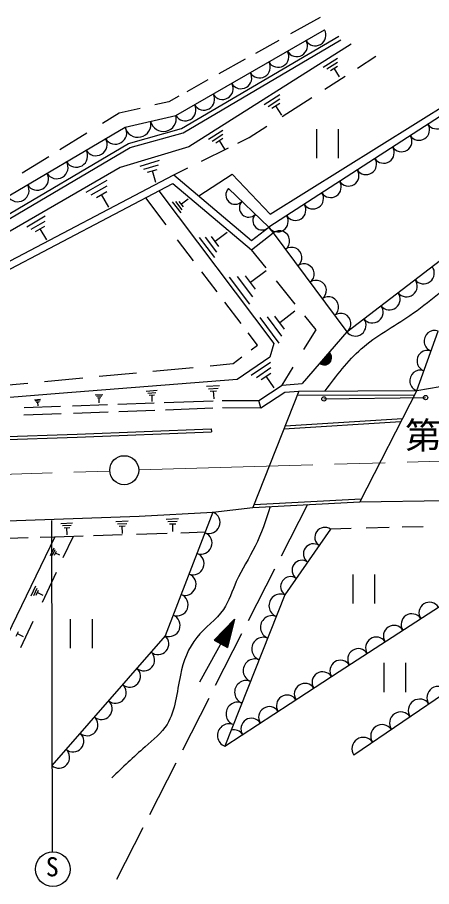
# Model space of a CAD drawing. Units: millimetres, scale not verified. Extents: x 40000 to 680000, y 20000 to 380000.
# Drawn here: x 258331 to 286881, y 241938 to 301821 of the extents above; entities that cross this region are included whole.
import ezdxf
from ezdxf.enums import TextEntityAlignment as Align

# ---------------------------------------------------------------- set-up
doc = ezdxf.new("R2010")
doc.units = ezdxf.units.MM
doc.header["$LTSCALE"] = 1000
doc.linetypes.add('CHAIN', pattern=[18.5, 12, -1.5, 3.5, -1.5])
for name, color, linetype, lineweight in [('M-BGD', 7, 'Continuous', 25), ('M-BMK', 2, 'CHAIN', 13), ('M-BMK-SRVR', 3, 'Continuous', 25), ('M-STR-STRC', 7, 'Continuous', 25)]:
    doc.layers.add(name, color=color, linetype=linetype, lineweight=lineweight)
doc.layers.add('M-STR-STR1', color=1, linetype='Continuous')
doc.styles.add('ＭＳ ゴシック', font='')
doc.styles.get('ＭＳ ゴシック').set_extended_font_data('MS Gothic')

msp = doc.modelspace()

# ---------------------------------------------------------------- linework, layer by layer
at = {"layer": 'M-BGD'}
for p, q in [((279202, 301821), (277159, 300685)), ((269263, 295061), (279502, 300970)), ((269647, 294156), (280475, 300532)), ((269765, 293878), (280627, 300273)), ((276353, 300236), (274733, 299335)), ((281343, 299966), (270138, 292911)), ((274041, 298950), (272215, 297934)), ((279416, 298392), (280396, 299012)), ((281768, 298327), (283037, 299140)), ((279666, 298272), (280396, 298742)), ((279906, 298152), (280396, 298462)), ((280526, 297722), (280156, 298312)), ((279522, 296887), (280918, 297781)), ((271461, 297514), (270004, 296703)), ((275336, 295822), (276416, 296512)), ((268762, 296013), (267797, 295786)), ((269464, 296403), (268762, 296013)), ((275606, 295692), (276416, 296212)), ((289058, 296046), (275664, 287377)), ((275762, 288269), (288766, 296380)), ((275876, 295562), (276416, 295902)), ((276582, 295002), (278615, 296305)), ((266801, 295551), (265357, 295212)), ((276556, 295082), (276146, 295732)), ((265357, 295212), (264207, 294504)), ((265758, 294260), (269263, 295061)), ((253641, 287125), (265758, 294260)), ((265988, 293137), (269647, 294156)), ((271506, 293422), (272496, 294042)), ((274298, 293537), (275521, 294321)), ((278937, 294126), (278937, 292126)), ((280437, 294126), (280437, 292126)), ((263123, 293838), (261267, 292697)), ((266106, 292859), (269765, 293878)), ((271756, 293302), (272496, 293772)), ((272006, 293182), (272496, 293492)), ((273527, 293157), (274298, 293537)), ((256329, 287441), (265988, 293137)), ((256475, 287178), (266106, 292859)), ((270138, 292911), (265422, 291477)), ((271028, 291925), (272872, 292834)), ((272626, 292742), (272256, 293342)), ((260500, 292225), (258671, 291100)), ((266803, 291578), (268133, 291988)), ((267053, 291368), (268053, 291668)), ((281030, 280157), (296334, 291865)), ((265422, 291477), (253802, 284762)), ((267293, 291148), (267963, 291348)), ((267873, 290448), (267633, 291248)), ((269114, 290981), (270072, 291453)), ((253934, 283010), (269114, 290981)), ((263073, 289778), (264523, 290608)), ((269114, 290981), (274477, 286454)), ((270841, 289523), (273128, 291028)), ((273128, 291028), (275762, 288269)), ((254052, 282507), (269049, 290382)), ((263423, 289598), (264513, 290218)), ((268080, 289874), (276013, 279363)), ((269049, 290382), (274464, 285810)), ((275664, 287377), (272877, 290025)), ((263773, 289408), (264493, 289818)), ((264633, 288748), (264133, 289618)), ((268592, 287531), (267176, 289399)), ((270093, 289308), (269633, 288958)), ((269613, 288348), (269033, 289118)), ((269693, 288558), (269263, 289138)), ((269773, 288768), (269483, 289148)), ((258973, 287398), (260253, 288138)), ((259283, 287238), (260243, 287788)), ((259583, 287068), (260233, 287438)), ((260353, 286488), (259913, 287258)), ((272793, 286998), (271963, 286378)), ((274464, 285810), (275971, 286982)), ((274477, 286454), (275664, 287377)), ((275678, 287307), (275971, 286982)), ((275971, 286982), (281030, 280157)), ((270470, 285053), (269376, 286496)), ((271933, 285268), (270893, 286648)), ((272083, 285648), (271303, 286688)), ((272223, 286028), (271703, 286718)), ((275474, 284562), (274464, 285810)), ((272090, 282916), (271041, 284299)), ((274353, 282068), (272953, 283918)), ((274553, 282578), (273503, 283968)), ((274743, 283088), (274043, 284018)), ((275473, 284358), (274393, 283558)), ((277485, 282073), (276186, 283680)), ((273750, 280725), (272639, 282191)), ((277463, 281578), (276413, 280788)), ((276373, 279378), (275053, 281138)), ((276563, 279868), (275573, 281188)), ((276743, 280348), (276083, 281228)), ((278918, 280300), (278133, 281271)), ((278085, 278939), (278918, 280300)), ((274873, 279244), (274233, 280088)), ((281030, 280157), (277954, 276596)), ((285856, 276111), (287340, 280209)), ((274443, 278916), (274873, 279244)), ((276013, 279363), (275720, 278410)), ((271627, 277821), (273203, 277969)), ((273203, 277969), (273802, 278427)), ((275720, 278410), (273485, 276871)), ((274453, 277168), (275773, 278078)), ((263961, 277096), (266550, 277341)), ((267663, 277446), (270444, 277709)), ((274803, 277018), (275793, 277698)), ((275143, 276868), (275803, 277318)), ((276587, 276492), (277335, 277714)), ((260203, 276742), (262851, 276992)), ((273485, 276871), (261210, 275918)), ((276023, 276298), (275473, 277098)), ((285856, 276111), (289187, 276679)), ((257181, 276456), (259055, 276633)), ((267213, 276078), (267963, 276138)), ((271373, 276408), (272263, 276468)), ((271503, 276238), (272163, 276288)), ((271623, 276068), (272063, 276098)), ((271883, 275548), (271843, 276088)), ((277728, 276077), (274562, 268052)), ((274970, 275425), (276587, 276492)), ((276587, 276492), (277954, 276596)), ((276754, 276003), (277728, 276077)), ((277728, 276077), (285856, 276111)), ((285856, 276111), (281922, 268451)), ((261210, 275918), (252672, 275222)), ((259503, 275478), (259933, 275508)), ((263693, 275808), (264213, 275848)), ((263773, 275718), (264153, 275748)), ((263843, 275618), (264093, 275638)), ((263963, 275258), (263973, 275628)), ((267323, 275938), (267883, 275988)), ((267423, 275798), (267793, 275828)), ((267613, 275358), (267613, 275818)), ((275118, 274924), (276754, 276003)), ((277617, 275797), (285699, 275807)), ((279463, 275536), (286469, 275627)), ((258808, 274941), (261313, 275032)), ((259563, 275398), (259893, 275418)), ((259623, 275308), (259843, 275328)), ((259753, 275058), (259733, 275318)), ((262122, 275061), (264551, 275150)), ((265253, 275176), (267766, 275267)), ((268437, 275292), (271816, 275415)), ((268534, 274795), (271793, 274914)), ((272451, 275438), (274970, 275425)), ((272459, 274938), (275118, 274924)), ((275118, 274924), (274970, 275425)), ((258766, 274439), (261356, 274533)), ((262199, 274564), (264596, 274651)), ((265329, 274678), (267801, 274768)), ((276704, 273481), (284765, 273987)), ((276785, 273686), (284871, 274195)), ((249570, 272676), (262453, 273103)), ((262453, 273103), (271696, 273473)), ((262461, 272903), (271704, 273273)), ((271696, 273473), (271704, 273273)), ((249577, 272476), (262461, 272903)), ((274562, 268052), (281922, 268451)), ((274643, 268257), (282028, 268657)), ((281922, 268451), (287838, 268540)), ((266734, 267466), (271812, 267726)), ((271812, 267726), (268514, 259220)), ((271812, 267726), (274562, 268052)), ((278331, 268256), (276515, 264694)), ((228630, 266077), (266734, 267466)), ((265126, 267102), (265966, 267132)), ((268576, 267252), (269446, 267302)), ((268696, 267092), (269346, 267122)), ((261336, 266962), (262136, 266992)), ((261446, 266812), (262046, 266832)), ((261546, 266652), (261946, 266672)), ((261766, 266182), (261746, 266662)), ((265236, 266942), (265866, 266962)), ((265346, 266772), (265766, 266792)), ((265576, 266272), (265556, 266782)), ((268816, 266922), (269246, 266942)), ((269056, 266412), (269036, 266932)), ((279912, 266563), (276770, 262039)), ((281345, 266600), (279912, 266563)), ((283960, 266667), (282359, 266626)), ((286298, 266728), (284853, 266690)), ((260904, 266038), (253271, 250264)), ((256930, 265914), (259077, 265981)), ((259898, 266007), (260904, 266038)), ((260904, 266038), (262859, 266102)), ((261498, 264610), (262190, 266080)), ((263586, 266126), (265551, 266190)), ((266531, 266222), (268656, 266291)), ((269594, 266321), (271288, 266376)), ((260616, 264752), (260866, 265282)), ((260756, 264772), (260946, 265162)), ((260886, 264782), (261016, 265042)), ((261266, 264762), (260956, 264912)), ((260054, 261545), (261024, 263605)), ((276060, 263803), (274244, 260239)), ((281447, 263432), (281447, 261432)), ((282947, 263432), (282947, 261432)), ((259276, 261982), (259596, 262652)), ((259456, 262002), (259696, 262502)), ((259626, 262022), (259786, 262352)), ((260106, 261992), (259706, 262192)), ((276770, 262039), (272623, 251608)), ((280498, 256761), (288583, 261997)), ((258572, 258401), (259426, 260214)), ((261980, 260355), (261980, 258355)), ((263480, 260355), (263480, 258355)), ((270913, 256035), (273290, 260353)), ((273290, 260353), (271905, 258910)), ((273290, 260353), (272812, 258411)), ((272860, 259905), (273141, 259749)), ((272896, 259942), (273154, 259800)), ((272931, 259979), (273166, 259850)), ((272967, 260017), (273179, 259900)), ((273003, 260054), (273191, 259951)), ((273039, 260091), (273203, 260001)), ((273075, 260129), (273216, 260051)), ((273111, 260166), (273228, 260101)), ((273147, 260203), (273240, 260152)), ((273182, 260241), (273253, 260202)), ((273218, 260278), (273265, 260252)), ((273254, 260315), (273278, 260302)), ((258256, 259182), (258416, 259522)), ((258746, 259152), (258336, 259352)), ((273789, 259348), (271972, 255785)), ((272286, 259307), (272943, 258945)), ((272322, 259344), (272956, 258996)), ((272358, 259382), (272968, 259046)), ((272394, 259419), (272981, 259096)), ((272430, 259456), (272993, 259146)), ((272465, 259494), (273005, 259197)), ((272501, 259531), (273018, 259247)), ((272537, 259568), (273030, 259297)), ((272573, 259606), (273042, 259347)), ((272609, 259643), (273055, 259398)), ((272645, 259680), (273067, 259448)), ((272680, 259718), (273080, 259498)), ((272716, 259755), (273092, 259548)), ((272752, 259792), (273104, 259599)), ((272788, 259830), (273117, 259649)), ((272824, 259867), (273129, 259699)), ((268514, 259220), (260702, 250280)), ((271905, 258910), (272812, 258411)), ((271928, 258934), (272820, 258443)), ((271964, 258971), (272832, 258493)), ((271999, 259008), (272844, 258543)), ((272035, 259046), (272857, 258593)), ((272071, 259083), (272869, 258644)), ((272107, 259120), (272882, 258694)), ((272143, 259158), (272894, 258744)), ((272179, 259195), (272906, 258794)), ((272214, 259232), (272919, 258845)), ((272250, 259270), (272931, 258895)), ((291870, 258031), (281525, 250995)), ((283588, 257344), (283588, 255344)), ((285088, 257344), (285088, 255344)), ((272623, 251608), (280498, 256761)), ((271518, 254894), (269701, 251330)), ((269247, 250440), (267430, 246876)), ((266976, 245985), (265159, 242422))]:
    msp.add_line(p, q, dxfattribs=at)
for centre in [(279463, 275536), (286469, 275627)]:
    msp.add_circle(centre, 150, dxfattribs=at)
for centre, radius, start, end in [((278862, 300600), 739, 209.98568, 29.98568), ((277582, 299862), 739, 209.98568, 29.98568), ((276302, 299123), 739, 209.98568, 29.98568), ((275022, 298385), 739, 209.98568, 29.98568), ((273742, 297646), 739, 209.98568, 29.98568), ((272463, 296908), 739, 209.98568, 29.98568), ((271183, 296169), 739, 209.98568, 29.98568), ((269903, 295431), 739, 209.98568, 29.98568), ((287232, 294864), 725, 212.91238, 32.91238), ((266634, 294460), 899, 192.875, 12.875), ((268386, 294861), 899, 192.875, 12.875), ((265085, 293864), 781, 210.49141, 30.49141), ((286014, 294076), 725, 212.91238, 32.91238), ((263738, 293071), 781, 210.49141, 30.49141), ((284797, 293288), 725, 212.91238, 32.91238), ((283579, 292499), 725, 212.91238, 32.91238), ((262392, 292278), 781, 210.49141, 30.49141), ((261045, 291485), 781, 210.49141, 30.49141), ((282361, 291711), 725, 212.91238, 32.91238), ((259699, 290693), 781, 210.49141, 30.49141), ((281144, 290923), 725, 212.91238, 32.91238), ((279926, 290135), 725, 212.91238, 32.91238), ((258353, 289900), 781, 210.49141, 30.49141), ((273341, 289584), 641, 136.47015, 316.47015), ((278708, 289347), 725, 212.91238, 32.91238), ((274270, 288701), 641, 136.47015, 316.47015), ((277491, 288559), 725, 212.91238, 32.91238), ((275200, 287818), 641, 136.47015, 316.47015), ((276273, 287771), 725, 212.91238, 32.91238), ((276393, 286413), 708, 306.54702, 126.54702), ((277236, 285276), 708, 306.54702, 126.54702), ((278079, 284138), 708, 306.54702, 126.54702), ((286328, 284210), 741, 217.41698, 37.41698), ((278922, 283001), 708, 306.54702, 126.54702), ((285151, 283309), 741, 217.41698, 37.41698), ((283973, 282408), 741, 217.41698, 37.41698), ((279766, 281863), 708, 306.54702, 126.54702), ((282796, 281508), 741, 217.41698, 37.41698), ((280609, 280726), 708, 306.54702, 126.54702), ((281619, 280607), 741, 217.41698, 37.41698), ((287093, 279526), 726, 70.08313, 250.08313), ((279492, 278376), 500, 229.1807, 49.1807), ((279492, 278376), 500, 229.1807, 49.1807), ((279492, 278376), 450, 229.1807, 49.1807), ((279492, 278376), 400, 229.1807, 49.1807), ((279492, 278376), 350, 229.1807, 49.1807), ((279492, 278376), 300, 229.1807, 49.1807), ((279492, 278376), 250, 229.1807, 49.1807), ((279492, 278376), 200, 229.1807, 49.1807), ((279492, 278376), 150, 229.1807, 49.1807), ((286598, 278160), 726, 70.08313, 250.08313), ((279492, 278376), 100, 229.1807, 49.1807), ((279492, 278376), 50, 229.1807, 49.1807), ((286103, 276794), 726, 70.08313, 250.08313), ((271537, 267018), 760, 248.80594, 68.80594), ((279519, 265997), 688, 55.22217, 235.22217), ((270987, 265600), 760, 248.80594, 68.80594), ((278734, 264866), 688, 55.22217, 235.22217), ((270438, 264182), 760, 248.80594, 68.80594), ((277948, 263735), 688, 55.22217, 235.22217), ((269888, 262764), 760, 248.80594, 68.80594), ((277163, 262604), 688, 55.22217, 235.22217), ((269338, 261347), 760, 248.80594, 68.80594), ((276474, 261294), 802, 68.31771, 248.31771), ((286741, 260798), 732, 33.06085, 213.06085), ((268788, 259929), 760, 248.80594, 68.80594), ((275882, 259804), 802, 68.31771, 248.31771), ((285514, 259999), 732, 33.06085, 213.06085), ((284286, 259200), 732, 33.06085, 213.06085), ((268025, 258662), 742, 228.85348, 48.85348), ((275289, 258314), 802, 68.31771, 248.31771), ((283058, 258401), 732, 33.06085, 213.06085), ((267049, 257544), 742, 228.85348, 48.85348), ((281831, 257602), 732, 33.06085, 213.06085), ((274697, 256823), 802, 68.31771, 248.31771), ((280603, 256803), 732, 33.06085, 213.06085), ((266072, 256426), 742, 228.85348, 48.85348), ((279375, 256003), 732, 33.06085, 213.06085), ((265096, 255309), 742, 228.85348, 48.85348), ((274104, 255333), 802, 68.31771, 248.31771), ((278148, 255204), 732, 33.06085, 213.06085), ((287344, 254953), 782, 34.2216, 214.2216), ((276920, 254405), 732, 33.06085, 213.06085), ((264119, 254191), 742, 228.85348, 48.85348), ((273512, 253843), 802, 68.31771, 248.31771), ((286051, 254073), 782, 34.2216, 214.2216), ((275692, 253606), 732, 33.06085, 213.06085), ((284758, 253194), 782, 34.2216, 214.2216), ((263143, 253074), 742, 228.85348, 48.85348), ((274465, 252807), 732, 33.06085, 213.06085), ((272919, 252353), 802, 68.31771, 248.31771), ((273237, 252008), 732, 33.06085, 103.57456), ((283465, 252314), 782, 34.2216, 214.2216), ((262166, 251956), 742, 228.85348, 48.85348), ((282172, 251434), 782, 34.2216, 214.2216), ((261190, 250839), 742, 228.85348, 48.85348)]:
    msp.add_arc(centre, radius, start, end, dxfattribs=at)
for points, knots in [([(279545, 276085), (280314, 277124), (281083, 278162), (282035, 278995), (283046, 279878), (284263, 280529), (285388, 281294), (286700, 282186), (287885, 283234), (289123, 284215), (290376, 285208), (291682, 286133), (293003, 287041), (294217, 287875), (295443, 288696), (296738, 289387), (297657, 289878), (298610, 290303), (299564, 290728)], [0, 0, 0, 0, 1, 1, 1, 2, 2, 2, 3, 3, 3, 4, 4, 4, 5, 5, 5, 6, 6, 6, 6]), ([(275760, 268117), (275454, 267187), (275149, 266257), (274718, 265390), (274311, 264571), (273793, 263808), (273419, 262960), (273132, 262308), (272930, 261607), (272539, 261033), (272047, 260311), (271256, 259791), (270696, 259106), (270102, 258379), (269771, 257465), (269565, 256509), (269311, 255323), (269251, 254073), (268644, 253116), (268270, 252528), (267690, 252050), (267136, 251566), (266331, 250863), (265581, 250147), (264832, 249430)], [0, 0, 0, 0, 1, 1, 1, 2, 2, 2, 3, 3, 3, 4, 4, 4, 5, 5, 5, 6, 6, 6, 7, 7, 7, 8, 8, 8, 8])]:
    msp.add_open_spline(points, degree=3, knots=knots, dxfattribs=at)
at = {"layer": 'M-BMK'}
for p, q in [((266696, 270640), (364572, 273524)), ((206752, 268865), (264698, 270559))]:
    msp.add_line(p, q, dxfattribs=at)
at = {"layer": 'M-BMK-SRVR'}
msp.add_circle((265696, 270626), 1000, dxfattribs=at)
at = {"layer": 'M-STR-STRC'}
msp.add_line((260741, 244337), (260703, 267149), dxfattribs=at)
msp.add_circle((260776, 243138), 1200, dxfattribs=at)

# ---------------------------------------------------------------- texts
at = {"layer": 'M-STR-STR1', "style": 'ＭＳ ゴシック'}
msp.add_text('第二堂ヶ迫橋', height=1833, dxfattribs=at).set_placement((285048, 271553), align=Align.BOTTOM_LEFT)
at = {"layer": 'M-STR-STRC', "style": 'ＭＳ ゴシック'}
msp.add_text('S', height=1320, dxfattribs=at).set_placement((260284, 242250), align=Align.BOTTOM_LEFT)

doc.saveas('drawing.dxf')
